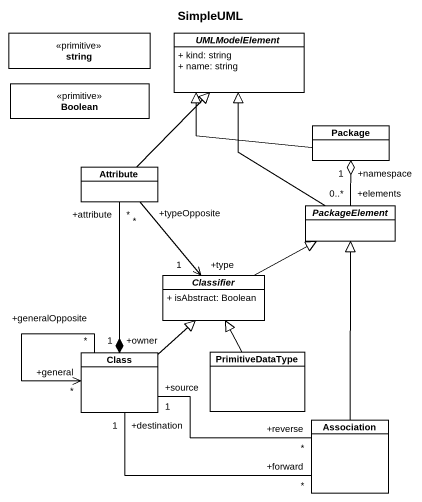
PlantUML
@startuml
title SimpleUML
hide circle
hide empty members
skinparam classAttributeIconSize 0
class string <<primitive>>
abstract class UMLModelElement {
  + kind: string
  + name: string
}
class Boolean <<primitive>>
class "Package" as Package_
class Attribute
abstract class PackageElement
abstract class Classifier {
  + isAbstract: Boolean
}
class "Class" as Class_
class PrimitiveDataType
class Association
Package_ -up-|> UMLModelElement
Attribute -up-|> UMLModelElement
Attribute "+typeOpposite\n*" --> "+type\n1" Classifier
Attribute "+attribute\n*" --* "+owner\n1" Class_
PackageElement -up-|> UMLModelElement
PackageElement "+elements\n0..*" -up-o "+namespace\n1" Package_
Classifier -right-|> PackageElement
Class_ -up-|> Classifier
Class_ "+generalOpposite\n*" --> "+general\n*" Class_
Class_ "+source\n1" -right- "+reverse\n*" Association
Class_ "+destination\n1" -right- "+forward\n*" Association
PrimitiveDataType -up-|> Classifier
Association -up-|> PackageElement
@enduml
